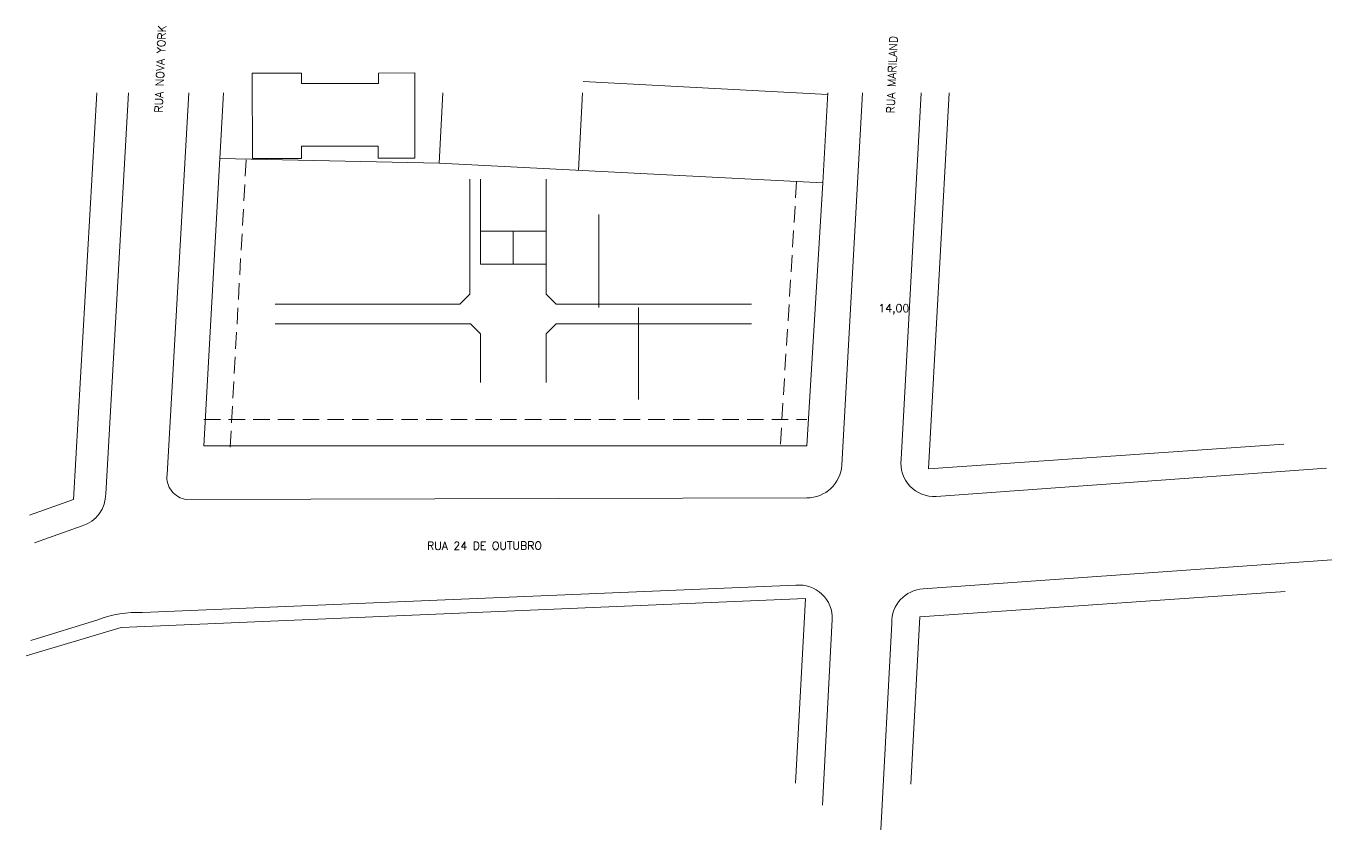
# Model space of a CAD drawing. Header units: millimetres. Extents: x 898 to 1284, y 401 to 654.
# Drawn here: x 944.2 to 1142.6, y 532.1 to 654.2 of the extents above; entities that cross this region are included whole.
import ezdxf

# ---------------------------------------------------------------- set-up
doc = ezdxf.new("R2010")
doc.units = ezdxf.units.MM
doc.header["$LTSCALE"] = 10
doc.linetypes.add('DASHED2', pattern=[0.375, 0.25, -0.125])
for name, color, linetype, lineweight in [('curvas', 90, 'DASHED2', 9), ('edifica', 4, 'Continuous', 20), ('ESPECARQ', 16, 'Continuous', 20), ('lotes', 16, 'Continuous', 13), ('ruas', 16, 'Continuous', 20), ('terreno', 16, 'Continuous', 20), ('texto', 16, 'Continuous', 20)]:
    doc.layers.add(name, color=color, linetype=linetype, lineweight=lineweight)
doc.styles.get("Standard").update_dxf_attribs({"font": 'simplex.shx'})

msp = doc.modelspace()

# ---------------------------------------------------------------- linework, layer by layer
at = {"layer": 'edifica'}
msp.add_lwpolyline([(978.598, 647.06), (986.094, 647.072), (986.096, 645.497), (997.751, 645.515), (997.748, 647.089), (1003.279, 647.098), (1003.298, 634.15), (997.722, 634.141), (997.72, 635.968), (986.065, 635.951), (986.068, 634.124), (978.618, 634.112)], close=True, dxfattribs=at)
at = {"layer": 'ESPECARQ'}
for p, q in [((1011.642, 630.944), (1011.642, 613.466)), ((1013.242, 623.066), (1013.242, 630.944)), ((1023.242, 623.066), (1023.242, 630.944)), ((1031.242, 611.466, 8), (1031.242, 625.566, 8)), ((1023.242, 618.066), (1023.242, 613.466)), ((1011.642, 613.466), (1010.142, 611.966)), ((1023.242, 613.466), (1024.742, 611.966)), ((982.068, 611.966), (1010.142, 611.966)), ((1024.742, 611.966), (1054.416, 611.966)), ((1037.242, 597.466, 8), (1037.242, 611.466, 8)), ((982.068, 608.966), (1011.742, 608.966)), ((1011.742, 608.966), (1013.242, 607.466)), ((1024.742, 608.966), (1023.242, 607.466)), ((1024.742, 608.966), (1054.416, 608.966)), ((1013.242, 607.466), (1013.242, 600.066)), ((1023.242, 607.466), (1023.242, 600.066))]:
    msp.add_line(p, q, dxfattribs=at)
for points in [[(1013.242, 618.066), (1018.242, 618.066), (1018.242, 623.066), (1013.242, 623.066)], [(1018.242, 618.066), (1023.242, 618.066), (1023.242, 623.066), (1018.242, 623.066)]]:
    msp.add_lwpolyline(points, close=True, dxfattribs=at)
at = {"layer": 'lotes'}
for p, q in [((1028.872, 645.79), (1066, 643.826)), ((1007.529, 644.054), (1006.982, 633.4)), ((1028.129, 632.297), (1028.777, 644.054))]:
    msp.add_line(p, q, dxfattribs=at)
for points in [[(954.979, 644.054), (951.47, 582.278), (944.751, 579.887)], [(973.669, 634.119), (974.239, 644.054)], [(1066.013, 644.054), (1065.266, 630.378)], [(1084.468, 644.054), (1081.321, 586.96), (1135.258, 590.682)], [(1061.113, 539.185), (1062.635, 567.271), (958.667, 562.858), (944.249, 558.543)], [(1078.611, 539.022), (1080.012, 564.48), (1135.456, 568.317)]]:
    msp.add_lwpolyline(points, dxfattribs=at)
at = {"layer": 'ruas'}
for points in [[(959.796, 644.054), (956.335, 583.174, -0.3301283), (952.78, 578.267), (945.52, 575.713)], [(1071.268, 644.054), (1068.162, 587.512, -0.3899551), (1062.839, 582.52), (968.638, 582.31, -0.4193437), (965.654, 586.063), (968.958, 644.054)], [(1080.212, 644.054), (1077.14, 588.395, 0.4651916), (1082.451, 582.747), (1141.779, 587.029)], [(1142.575, 573.099), (1080.507, 568.738, 0.3998417), (1075.718, 563.519), (1074.049, 532.089)], [(1065.194, 535.835), (1066.694, 564.037, 0.4545534), (1061.179, 569.264), (961.934, 565.13, 0.0942815), (955.147, 564.028), (944.952, 560.887)]]:
    msp.add_lwpolyline(points, format="xyb", dxfattribs=at)
at = {"layer": 'terreno'}
for p, q in [((973.669, 634.119), (971.254, 590.454)), ((1006.982, 633.4), (973.669, 634.119)), ((1065.266, 630.378), (1006.981, 633.384)), ((1062.808, 590.454), (1065.266, 630.378)), ((971.254, 590.454), (1062.808, 590.454))]:
    msp.add_line(p, q, dxfattribs=at)
at = {"layer": 'terreno', "linetype": 'DASHED2'}
for p, q in [((977.663, 633.898), (975.248, 590.233)), ((1058.816, 590.7), (1061.273, 630.624)), ((971.254, 594.454), (1062.808, 594.454))]:
    msp.add_line(p, q, dxfattribs=at)

# ---------------------------------------------------------------- texts
at = {"layer": 'curvas'}
msp.add_text('14,00', height=1.2158, rotation=0.08697, dxfattribs=at).set_placement((1073.693, 610.748))
at = {"layer": 'texto', "color": 3}
for s, rotation, p in [('RUA NOVA YORK', 87.64444, (964.962, 641.046)), ('RUA MARILAND', 87.64444, (1076.129, 640.93)), ('RUA 24 DE OUTUBRO', 0.08697, (1005.145, 574.648))]:
    msp.add_text(s, height=1.21581, rotation=rotation, dxfattribs=at).set_placement(p)

doc.saveas('drawing.dxf')
